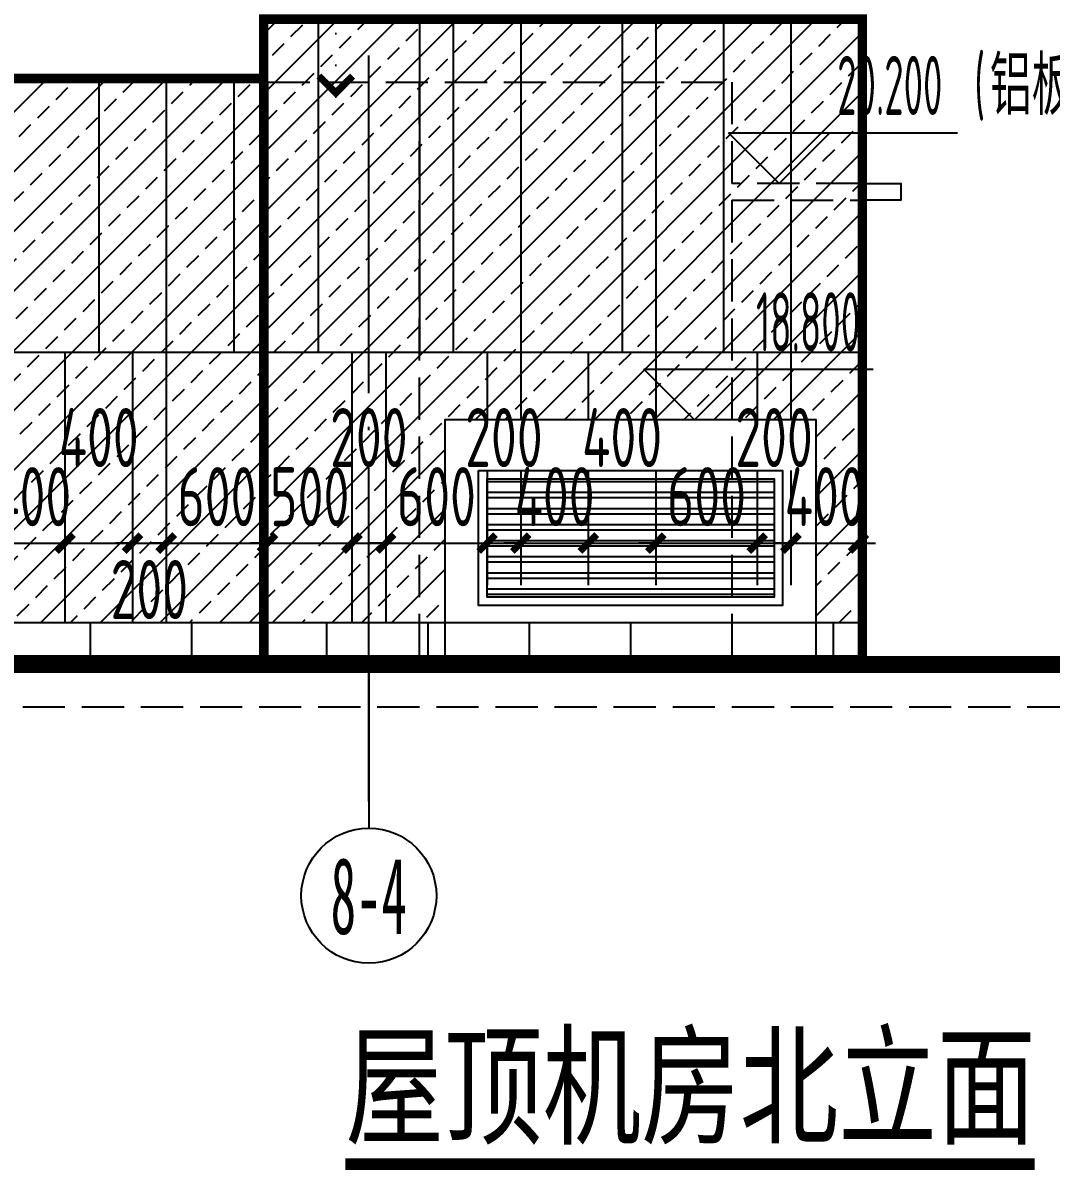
# Model space of a CAD drawing. Extents: x -863035 to 270371, y -8918 to 240488.
# Drawn here: x -247426 to -241337, y 37924 to 44718 of the extents above; entities that cross this region are included whole.
import ezdxf
from ezdxf.enums import TextEntityAlignment as Align

# ---------------------------------------------------------------- set-up
doc = ezdxf.new("R2010")
doc.units = 0
doc.header["$LTSCALE"] = 1000
doc.header["$MEASUREMENT"] = 0
for name, pattern in [('109-34 轴网$0$L1$0$$AUDIT_BAD_LTYPE1', [0]), ('DASH', [0.35, 0.25, -0.1]), ('DOT2', [0.125, 0, -0.125]), ('DOTE', [2.42, 2, -0.2, 0.02, -0.2])]:
    doc.linetypes.add(name, pattern=pattern)
for name, color, linetype in [('01-标注_尺寸', 124, 'Continuous'), ('01-标注_标高', 200, 'Continuous'), ('01-标注_符号', 200, 'Continuous'), ('01-标注_轴线坐标', 132, 'Continuous'), ('02-TEXT_标注', 130, 'Continuous'), ('02-TEXT_轴号', 7, 'Continuous'), ('05-填充_156', 156, 'Continuous'), ('A-C_窗', 140, 'Continuous'), ('A_AXIS-轴线', 36, 'Continuous'), ('AXIS_TEXT', 7, 'Continuous'), ('DIM_SYMB', 3, 'Continuous'), ('E-墙面分格', 146, 'Continuous'), ('E-立面轮廓', 241, 'Continuous')]:
    doc.layers.add(name, color=color, linetype=linetype)
doc.styles.add('_TCH_AXIS', font='STXIHEI.TTF')
doc.styles.add('_TCH_DIM', font='ROS1', dxfattribs={"width": 0.75, "bigfont": 'JD'})
doc.styles.add('_TCH_DIM_T3', font='ROS1', dxfattribs={"width": 0.75, "bigfont": 'JD'})
doc.styles.add('COMPLEX', font='COMPLEX')
doc.styles.add('logo-3', font='', dxfattribs={"width": 0.8})
doc.styles.get("Standard").update_dxf_attribs({"font": 'STXIHEI.TTF', "width": 0.75})
doc.styles.get('logo-3').set_extended_font_data('SimSun')
doc.dimstyles.new('_TCH_ARCH&&100', dxfattribs={"dimtxt": 350, "dimasz": 100, "dimexe": 250, "dimexo": 300, "dimgap": 100, "dimtad": 1, "dimdec": 0, "dimzin": 0, "dimdsep": 46, "dimtxsty": '_TCH_DIM_T3', "dimblk": 'ARCHTICK', "dimcen": 0.09, "dimclrt": 7, "dimazin": 2, "dimtfac": 1, "dimtdec": 0, "dimtix": 1, "dimtmove": 2, "dimatfit": 3, "dimfxl": 0, "dimtolj": 1, "dimtzin": 0, "dimarcsym": 0})
doc.dimstyles.new('副本 ISO-1', dxfattribs={"dimtxt": 2.5, "dimasz": 1.5, "dimexe": 1.25, "dimexo": 0.625, "dimtad": 1, "dimdec": 0, "dimtxsty": 'logo-3', "dimblk": 'ARCHTICK', "dimcen": 2.5, "dimdle": 1, "dimadec": 0, "dimazin": 0, "dimtfac": 1, "dimtdec": 0, "dimtix": 1, "dimtmove": 0, "dimatfit": 3, "dimldrblk": 'AR', "dimfxl": 0, "dimarcsym": 0})

# ---------------------------------------------------------------- blocks, each defined once
blk = doc.blocks.new('_ArchTick')
at = {"color": 0, "linetype": 'ByBlock', "const_width": 0.4}
blk.add_lwpolyline([(-0.5, -0.5), (0.5, 0.5)], dxfattribs=at)
blk = doc.blocks.new('*X7')
at = {"color": 0}
for p, q in [((-1012.3116, 1692.7221), (-1012.3116, 1692.7226)), ((-1012.3115, 1692.7227), (-1012.2838, 1692.7227)), ((-1012.3111, 1692.7217), (-1012.2828, 1692.7217)), ((-1012.3106, 1692.7211), (-1012.3106, 1692.7236)), ((-1012.3105, 1692.7237), (-1012.2848, 1692.7237)), ((-1012.3101, 1692.7207), (-1012.2818, 1692.7207)), ((-1012.3096, 1692.7201), (-1012.3096, 1692.7246)), ((-1012.3095, 1692.7247), (-1012.2858, 1692.7247)), ((-1012.3091, 1692.7197), (-1012.2808, 1692.7197)), ((-1012.3086, 1692.7191), (-1012.3086, 1692.7256)), ((-1012.3085, 1692.7257), (-1012.2868, 1692.7257)), ((-1012.3081, 1692.7187), (-1012.2798, 1692.7187)), ((-1012.3076, 1692.7181), (-1012.3076, 1692.7266)), ((-1012.3075, 1692.7267), (-1012.2878, 1692.7267)), ((-1012.3071, 1692.7177), (-1012.2788, 1692.7177)), ((-1012.3066, 1692.7171), (-1012.3066, 1692.7276)), ((-1012.3065, 1692.7277), (-1012.2888, 1692.7277)), ((-1012.3061, 1692.7167), (-1012.2778, 1692.7167)), ((-1012.3056, 1692.7161), (-1012.3056, 1692.7286)), ((-1012.3055, 1692.7287), (-1012.2898, 1692.7287)), ((-1012.3051, 1692.7157), (-1012.2768, 1692.7157)), ((-1012.3046, 1692.7151), (-1012.3046, 1692.7296)), ((-1012.3045, 1692.7297), (-1012.2908, 1692.7297)), ((-1012.3041, 1692.7147), (-1012.2758, 1692.7147)), ((-1012.3036, 1692.7141), (-1012.3036, 1692.7306)), ((-1012.3035, 1692.7307), (-1012.2918, 1692.7307)), ((-1012.3031, 1692.7137), (-1012.2748, 1692.7137)), ((-1012.3026, 1692.7131), (-1012.3026, 1692.7316)), ((-1012.3025, 1692.7317), (-1012.2928, 1692.7317)), ((-1012.3021, 1692.7127), (-1012.2738, 1692.7127)), ((-1012.3016, 1692.7121), (-1012.3016, 1692.7326)), ((-1012.3015, 1692.7327), (-1012.2938, 1692.7327)), ((-1012.3011, 1692.7117), (-1012.2728, 1692.7117)), ((-1012.3006, 1692.7111), (-1012.3006, 1692.7336)), ((-1012.3005, 1692.7337), (-1012.2948, 1692.7337)), ((-1012.3001, 1692.7107), (-1012.2718, 1692.7107)), ((-1012.2996, 1692.7101), (-1012.2996, 1692.7346)), ((-1012.2995, 1692.7347), (-1012.2958, 1692.7347)), ((-1012.2991, 1692.7097), (-1012.2708, 1692.7097)), ((-1012.2986, 1692.7091), (-1012.2986, 1692.7356)), ((-1012.2985, 1692.7357), (-1012.2968, 1692.7357)), ((-1012.2981, 1692.7087), (-1012.2698, 1692.7087)), ((-1012.2976, 1692.7081), (-1012.2976, 1692.7364)), ((-1012.2971, 1692.7077), (-1012.2688, 1692.7077)), ((-1012.2966, 1692.7071), (-1012.2966, 1692.7354)), ((-1012.2961, 1692.7067), (-1012.2678, 1692.7067)), ((-1012.2956, 1692.7061), (-1012.2956, 1692.7344)), ((-1012.2951, 1692.7057), (-1012.2668, 1692.7057)), ((-1012.2946, 1692.7051), (-1012.2946, 1692.7334)), ((-1012.2941, 1692.7047), (-1012.2658, 1692.7047)), ((-1012.2936, 1692.7041), (-1012.2936, 1692.7324)), ((-1012.2931, 1692.7037), (-1012.2648, 1692.7037)), ((-1012.2926, 1692.7031), (-1012.2926, 1692.7314)), ((-1012.2921, 1692.7027), (-1012.2638, 1692.7027)), ((-1012.2916, 1692.7021), (-1012.2916, 1692.7304)), ((-1012.2911, 1692.7017), (-1012.2628, 1692.7017)), ((-1012.2906, 1692.7011), (-1012.2906, 1692.7294)), ((-1012.2901, 1692.7007), (-1012.2618, 1692.7007)), ((-1012.2896, 1692.7001), (-1012.2896, 1692.7284)), ((-1012.2891, 1692.6997), (-1012.2608, 1692.6997)), ((-1012.2886, 1692.6991), (-1012.2886, 1692.7274)), ((-1012.2881, 1692.6987), (-1012.2598, 1692.6987)), ((-1012.2876, 1692.6981), (-1012.2876, 1692.7264)), ((-1012.2871, 1692.6977), (-1012.2588, 1692.6977)), ((-1012.2866, 1692.6971), (-1012.2866, 1692.7254)), ((-1012.2861, 1692.6967), (-1012.2578, 1692.6967)), ((-1012.2856, 1692.6961), (-1012.2856, 1692.7244)), ((-1012.2851, 1692.6957), (-1012.2568, 1692.6957)), ((-1012.2846, 1692.6951), (-1012.2846, 1692.7234)), ((-1012.2836, 1692.6941), (-1012.2836, 1692.7224)), ((-1012.2826, 1692.6931), (-1012.2826, 1692.7214)), ((-1012.2816, 1692.6921), (-1012.2816, 1692.7204)), ((-1012.2806, 1692.6911), (-1012.2806, 1692.7194)), ((-1012.2796, 1692.6901), (-1012.2796, 1692.7184)), ((-1012.2786, 1692.6891), (-1012.2786, 1692.7174)), ((-1012.2776, 1692.6881), (-1012.2776, 1692.7164)), ((-1012.2766, 1692.6871), (-1012.2766, 1692.7154)), ((-1012.2756, 1692.6861), (-1012.2756, 1692.7144)), ((-1012.2746, 1692.6851), (-1012.2746, 1692.7134)), ((-1012.2736, 1692.6841), (-1012.2736, 1692.7124)), ((-1012.2726, 1692.6831), (-1012.2726, 1692.7114)), ((-1012.2716, 1692.6821), (-1012.2716, 1692.7104)), ((-1012.2706, 1692.6811), (-1012.2706, 1692.7094)), ((-1012.2696, 1692.6801), (-1012.2696, 1692.7084)), ((-1012.2686, 1692.6791), (-1012.2686, 1692.7074)), ((-1012.2676, 1692.6781), (-1012.2676, 1692.7064)), ((-1012.2666, 1692.6771), (-1012.2666, 1692.7054)), ((-1012.2656, 1692.6761), (-1012.2656, 1692.7044)), ((-1012.2646, 1692.6751), (-1012.2646, 1692.7034)), ((-1012.2636, 1692.6741), (-1012.2636, 1692.7024)), ((-1012.2626, 1692.6731), (-1012.2626, 1692.7014)), ((-1012.2616, 1692.6721), (-1012.2616, 1692.7004)), ((-1012.2606, 1692.6711), (-1012.2606, 1692.6994)), ((-1012.2596, 1692.6701), (-1012.2596, 1692.6984)), ((-1012.2586, 1692.6424), (-1012.2586, 1692.6974)), ((-1012.2576, 1692.6434), (-1012.2576, 1692.6964)), ((-1012.2841, 1692.6947), (-1012.2558, 1692.6947)), ((-1012.2831, 1692.6937), (-1012.2548, 1692.6937)), ((-1012.2821, 1692.6927), (-1012.2538, 1692.6927)), ((-1012.2811, 1692.6917), (-1012.2528, 1692.6917)), ((-1012.2801, 1692.6907), (-1012.2518, 1692.6907)), ((-1012.2791, 1692.6897), (-1012.2508, 1692.6897)), ((-1012.2781, 1692.6887), (-1012.2498, 1692.6887)), ((-1012.2771, 1692.6877), (-1012.2488, 1692.6877)), ((-1012.2761, 1692.6867), (-1012.2478, 1692.6867)), ((-1012.2756, 1692.6537), (-1012.2473, 1692.6537)), ((-1012.2756, 1692.6254), (-1012.2756, 1692.6537)), ((-1012.2751, 1692.6857), (-1012.2468, 1692.6857)), ((-1012.2746, 1692.6547), (-1012.2463, 1692.6547)), ((-1012.2746, 1692.6264), (-1012.2746, 1692.6547)), ((-1012.2741, 1692.6847), (-1012.2458, 1692.6847)), ((-1012.2736, 1692.6557), (-1012.2453, 1692.6557)), ((-1012.2736, 1692.6274), (-1012.2736, 1692.6557)), ((-1012.2731, 1692.6837), (-1012.2448, 1692.6837)), ((-1012.2726, 1692.6567), (-1012.2443, 1692.6567)), ((-1012.2726, 1692.6284), (-1012.2726, 1692.6567)), ((-1012.2721, 1692.6827), (-1012.2438, 1692.6827)), ((-1012.2716, 1692.6577), (-1012.2433, 1692.6577)), ((-1012.2716, 1692.6294), (-1012.2716, 1692.6577)), ((-1012.2711, 1692.6817), (-1012.2428, 1692.6817)), ((-1012.2706, 1692.6587), (-1012.2423, 1692.6587)), ((-1012.2706, 1692.6304), (-1012.2706, 1692.6587)), ((-1012.2701, 1692.6807), (-1012.2418, 1692.6807)), ((-1012.2696, 1692.6597), (-1012.2413, 1692.6597)), ((-1012.2696, 1692.6314), (-1012.2696, 1692.6597)), ((-1012.2691, 1692.6797), (-1012.2408, 1692.6797)), ((-1012.2686, 1692.6607), (-1012.2403, 1692.6607)), ((-1012.2686, 1692.6324), (-1012.2686, 1692.6607)), ((-1012.2681, 1692.6787), (-1012.2398, 1692.6787)), ((-1012.2676, 1692.6617), (-1012.2393, 1692.6617)), ((-1012.2676, 1692.6334), (-1012.2676, 1692.6617)), ((-1012.2671, 1692.6777), (-1012.2388, 1692.6777)), ((-1012.2666, 1692.6627), (-1012.2383, 1692.6627)), ((-1012.2666, 1692.6344), (-1012.2666, 1692.6627)), ((-1012.2661, 1692.6767), (-1012.2378, 1692.6767)), ((-1012.2656, 1692.6637), (-1012.2373, 1692.6637)), ((-1012.2656, 1692.6354), (-1012.2656, 1692.6637)), ((-1012.2651, 1692.6757), (-1012.2368, 1692.6757)), ((-1012.2646, 1692.6647), (-1012.2363, 1692.6647)), ((-1012.2646, 1692.6364), (-1012.2646, 1692.6647)), ((-1012.2641, 1692.6747), (-1012.2358, 1692.6747)), ((-1012.2636, 1692.6657), (-1012.2353, 1692.6657)), ((-1012.2636, 1692.6374), (-1012.2636, 1692.6657)), ((-1012.2631, 1692.6737), (-1012.2348, 1692.6737)), ((-1012.2626, 1692.6667), (-1012.2343, 1692.6667)), ((-1012.2626, 1692.6384), (-1012.2626, 1692.6667)), ((-1012.2621, 1692.6727), (-1012.2338, 1692.6727)), ((-1012.2616, 1692.6677), (-1012.2333, 1692.6677)), ((-1012.2616, 1692.6394), (-1012.2616, 1692.6677)), ((-1012.2611, 1692.6717), (-1012.2328, 1692.6717)), ((-1012.2606, 1692.6687), (-1012.2323, 1692.6687)), ((-1012.2606, 1692.6404), (-1012.2606, 1692.6687)), ((-1012.2601, 1692.6707), (-1012.2318, 1692.6707)), ((-1012.2596, 1692.6697), (-1012.2313, 1692.6697)), ((-1012.2596, 1692.6414), (-1012.2596, 1692.6697)), ((-1012.2566, 1692.6444), (-1012.2566, 1692.6954)), ((-1012.2556, 1692.6454), (-1012.2556, 1692.6944)), ((-1012.2546, 1692.6464), (-1012.2546, 1692.6934)), ((-1012.2536, 1692.6474), (-1012.2536, 1692.6924)), ((-1012.2526, 1692.6484), (-1012.2526, 1692.6914)), ((-1012.2516, 1692.6494), (-1012.2516, 1692.6904)), ((-1012.2506, 1692.6504), (-1012.2506, 1692.6894)), ((-1012.2496, 1692.6514), (-1012.2496, 1692.6884)), ((-1012.2486, 1692.6524), (-1012.2486, 1692.6874)), ((-1012.2476, 1692.6534), (-1012.2476, 1692.6864)), ((-1012.2466, 1692.6544), (-1012.2466, 1692.6854)), ((-1012.2456, 1692.6554), (-1012.2456, 1692.6844)), ((-1012.2446, 1692.6564), (-1012.2446, 1692.6834)), ((-1012.2436, 1692.6574), (-1012.2436, 1692.6824)), ((-1012.2426, 1692.6584), (-1012.2426, 1692.6814)), ((-1012.2416, 1692.6594), (-1012.2416, 1692.6804)), ((-1012.2406, 1692.6604), (-1012.2406, 1692.6794)), ((-1012.2396, 1692.6614), (-1012.2396, 1692.6784)), ((-1012.2386, 1692.6624), (-1012.2386, 1692.6774)), ((-1012.2376, 1692.6634), (-1012.2376, 1692.6764)), ((-1012.2366, 1692.6644), (-1012.2366, 1692.6754)), ((-1012.2356, 1692.6654), (-1012.2356, 1692.6744)), ((-1012.2346, 1692.6664), (-1012.2346, 1692.6734)), ((-1012.2336, 1692.6674), (-1012.2336, 1692.6724)), ((-1012.2326, 1692.6684), (-1012.2326, 1692.6714)), ((-1012.2316, 1692.6694), (-1012.2316, 1692.6704)), ((-1012.3116, 1692.6177), (-1012.2833, 1692.6177)), ((-1012.3116, 1692.6172), (-1012.3116, 1692.6177)), ((-1012.3111, 1692.6167), (-1012.2843, 1692.6167)), ((-1012.3106, 1692.6187), (-1012.2823, 1692.6187)), ((-1012.3106, 1692.6162), (-1012.3106, 1692.6187)), ((-1012.3101, 1692.6157), (-1012.2853, 1692.6157)), ((-1012.3096, 1692.6197), (-1012.2813, 1692.6197)), ((-1012.3096, 1692.6152), (-1012.3096, 1692.6197)), ((-1012.3091, 1692.6147), (-1012.2863, 1692.6147)), ((-1012.3086, 1692.6207), (-1012.2803, 1692.6207)), ((-1012.3086, 1692.6142), (-1012.3086, 1692.6207)), ((-1012.3081, 1692.6137), (-1012.2873, 1692.6137)), ((-1012.3076, 1692.6217), (-1012.2793, 1692.6217)), ((-1012.3076, 1692.6132), (-1012.3076, 1692.6217)), ((-1012.3071, 1692.6127), (-1012.2883, 1692.6127)), ((-1012.3066, 1692.6227), (-1012.2783, 1692.6227)), ((-1012.3066, 1692.6122), (-1012.3066, 1692.6227)), ((-1012.3061, 1692.6117), (-1012.2893, 1692.6117)), ((-1012.3056, 1692.6237), (-1012.2773, 1692.6237)), ((-1012.3056, 1692.6112), (-1012.3056, 1692.6237)), ((-1012.3046, 1692.6247), (-1012.2763, 1692.6247)), ((-1012.3046, 1692.6102), (-1012.3046, 1692.6247)), ((-1012.3036, 1692.6257), (-1012.2753, 1692.6257)), ((-1012.3036, 1692.6092), (-1012.3036, 1692.6257)), ((-1012.3026, 1692.6267), (-1012.2743, 1692.6267)), ((-1012.3026, 1692.6082), (-1012.3026, 1692.6267)), ((-1012.3016, 1692.6277), (-1012.2733, 1692.6277)), ((-1012.3016, 1692.6072), (-1012.3016, 1692.6277)), ((-1012.3006, 1692.6287), (-1012.2723, 1692.6287)), ((-1012.3006, 1692.6062), (-1012.3006, 1692.6287)), ((-1012.2996, 1692.6297), (-1012.2713, 1692.6297)), ((-1012.2996, 1692.6052), (-1012.2996, 1692.6297)), ((-1012.2986, 1692.6307), (-1012.2703, 1692.6307)), ((-1012.2986, 1692.6042), (-1012.2986, 1692.6307)), ((-1012.2976, 1692.6317), (-1012.2693, 1692.6317)), ((-1012.2976, 1692.6034), (-1012.2976, 1692.6317)), ((-1012.2966, 1692.6327), (-1012.2683, 1692.6327)), ((-1012.2966, 1692.6044), (-1012.2966, 1692.6327)), ((-1012.2956, 1692.6337), (-1012.2673, 1692.6337)), ((-1012.2956, 1692.6054), (-1012.2956, 1692.6337)), ((-1012.2946, 1692.6347), (-1012.2663, 1692.6347)), ((-1012.2946, 1692.6064), (-1012.2946, 1692.6347)), ((-1012.2936, 1692.6357), (-1012.2653, 1692.6357)), ((-1012.2936, 1692.6074), (-1012.2936, 1692.6357)), ((-1012.2926, 1692.6367), (-1012.2643, 1692.6367)), ((-1012.2926, 1692.6084), (-1012.2926, 1692.6367)), ((-1012.2916, 1692.6377), (-1012.2633, 1692.6377)), ((-1012.2916, 1692.6094), (-1012.2916, 1692.6377)), ((-1012.2906, 1692.6387), (-1012.2623, 1692.6387)), ((-1012.2906, 1692.6104), (-1012.2906, 1692.6387)), ((-1012.2896, 1692.6397), (-1012.2613, 1692.6397)), ((-1012.2896, 1692.6114), (-1012.2896, 1692.6397)), ((-1012.2886, 1692.6407), (-1012.2603, 1692.6407)), ((-1012.2886, 1692.6124), (-1012.2886, 1692.6407)), ((-1012.2876, 1692.6417), (-1012.2593, 1692.6417)), ((-1012.2876, 1692.6134), (-1012.2876, 1692.6417)), ((-1012.2866, 1692.6427), (-1012.2583, 1692.6427)), ((-1012.2866, 1692.6144), (-1012.2866, 1692.6427)), ((-1012.2856, 1692.6437), (-1012.2573, 1692.6437)), ((-1012.2856, 1692.6154), (-1012.2856, 1692.6437)), ((-1012.2846, 1692.6447), (-1012.2563, 1692.6447)), ((-1012.2846, 1692.6164), (-1012.2846, 1692.6447)), ((-1012.2836, 1692.6457), (-1012.2553, 1692.6457)), ((-1012.2836, 1692.6174), (-1012.2836, 1692.6457)), ((-1012.2826, 1692.6467), (-1012.2543, 1692.6467)), ((-1012.2826, 1692.6184), (-1012.2826, 1692.6467)), ((-1012.2816, 1692.6477), (-1012.2533, 1692.6477)), ((-1012.2816, 1692.6194), (-1012.2816, 1692.6477)), ((-1012.2806, 1692.6487), (-1012.2523, 1692.6487)), ((-1012.2806, 1692.6204), (-1012.2806, 1692.6487)), ((-1012.2796, 1692.6497), (-1012.2513, 1692.6497)), ((-1012.2796, 1692.6214), (-1012.2796, 1692.6497)), ((-1012.2786, 1692.6507), (-1012.2503, 1692.6507)), ((-1012.2786, 1692.6224), (-1012.2786, 1692.6507)), ((-1012.2776, 1692.6517), (-1012.2493, 1692.6517)), ((-1012.2776, 1692.6234), (-1012.2776, 1692.6517)), ((-1012.2766, 1692.6527), (-1012.2483, 1692.6527)), ((-1012.2766, 1692.6244), (-1012.2766, 1692.6527)), ((-1012.3051, 1692.6107), (-1012.2903, 1692.6107)), ((-1012.3041, 1692.6097), (-1012.2913, 1692.6097)), ((-1012.3031, 1692.6087), (-1012.2923, 1692.6087)), ((-1012.3021, 1692.6077), (-1012.2933, 1692.6077)), ((-1012.3011, 1692.6067), (-1012.2943, 1692.6067)), ((-1012.3001, 1692.6057), (-1012.2953, 1692.6057)), ((-1012.2991, 1692.6047), (-1012.2963, 1692.6047)), ((-1012.2981, 1692.6037), (-1012.2973, 1692.6037))]:
    blk.add_line(p, q, dxfattribs=at)
blk = doc.blocks.new('A-ARROW')
blk.add_lwpolyline([(0.0808, 0.0525), (0.0666, 0.0666), (0, 0), (0.0666, -0.0666), (0.0808, -0.0525), (0.0283, 0)], close=True)
at = {"rotation": 180}
blk.add_blockref('*X7', (-1012.2311, 1692.6699), dxfattribs=at)
blk = doc.blocks.new('AR')
at = {"xscale": -21.59999999986031, "yscale": 21.59999999999127, "zscale": 21.6, "rotation": 359.9999997162888}
blk.add_blockref('A-ARROW', (0.002, -0.002), dxfattribs=at)
blk = doc.blocks.new('_AXISO')
blk.add_circle((0, 0), 0.5)
at = {"layer": 'AXIS_TEXT', "style": 'COMPLEX', "width": 1.041667}
blk.add_attdef('A', text='', height=0.56, dxfattribs=at).set_placement((-0.25, -0.28), (0.25, -0.28), align=Align.FIT)
blk = doc.blocks.new('*D868')
at = {"layer": '01-标注_尺寸', "color": 0, "lineweight": -2, "transparency": 16777216}
for p, q in [((-247577.4, 42068.3), (-247577.4, 41387.6)), ((-247177.4, 42068.3), (-247177.4, 41387.6)), ((-247577.4, 41637.6), (-247677.4, 41637.6)), ((-247577.4, 41637.6), (-247177.4, 41637.6)), ((-247177.4, 41637.6), (-247077.4, 41637.6))]:
    blk.add_line(p, q, dxfattribs=at)
at = {"layer": 'Defpoints', "color": 0, "transparency": 16777216}
for p in [(-247577.4, 42368.3), (-247177.4, 42368.3), (-247177.4, 41637.6)]:
    blk.add_point(p, dxfattribs=at)
at = {"layer": '01-标注_尺寸', "color": 0, "lineweight": -2, "transparency": 16777216, "xscale": 100, "yscale": 100, "zscale": 100}
blk.add_blockref('_ArchTick', (-247577.4, 41637.6), dxfattribs=at)
at = {"layer": '01-标注_尺寸', "color": 0, "lineweight": -2, "transparency": 16777216, "xscale": 100, "yscale": 100, "zscale": 100, "rotation": 180}
blk.add_blockref('_ArchTick', (-247177.4, 41637.6), dxfattribs=at)
at = {"layer": '01-标注_尺寸', "color": 7, "transparency": 16777216, "insert": (-247377.4, 41912.6), "char_height": 350, "attachment_point": 5, "style": '_TCH_DIM_T3'}
blk.add_mtext('\\A1;400', dxfattribs=at)
blk = doc.blocks.new('*D869')
at = {"layer": '01-标注_尺寸', "color": 0, "lineweight": -2, "transparency": 16777216}
for p, q in [((-247177.4, 42068.3), (-247177.4, 41387.6)), ((-246777.4, 42068.3), (-246777.4, 41387.6)), ((-247177.4, 41637.6), (-246777.4, 41637.6))]:
    blk.add_line(p, q, dxfattribs=at)
at = {"layer": 'Defpoints', "color": 0, "transparency": 16777216}
for p in [(-247177.4, 42368.3), (-246777.4, 42368.3), (-246777.4, 41637.6)]:
    blk.add_point(p, dxfattribs=at)
at = {"layer": '01-标注_尺寸', "color": 0, "lineweight": -2, "transparency": 16777216, "xscale": 100, "yscale": 100, "zscale": 100, "rotation": 180}
blk.add_blockref('_ArchTick', (-247177.4, 41637.6), dxfattribs=at)
at = {"layer": '01-标注_尺寸', "color": 0, "lineweight": -2, "transparency": 16777216, "xscale": 100, "yscale": 100, "zscale": 100}
blk.add_blockref('_ArchTick', (-246777.4, 41637.6), dxfattribs=at)
at = {"layer": '01-标注_尺寸', "color": 7, "transparency": 16777216, "insert": (-246977.4, 42262.6), "char_height": 350, "attachment_point": 5, "style": '_TCH_DIM_T3'}
blk.add_mtext('\\A1;400', dxfattribs=at)
blk = doc.blocks.new('*D870')
at = {"layer": '01-标注_尺寸', "color": 0, "lineweight": -2, "transparency": 16777216}
for p, q in [((-246777.4, 42068.3), (-246777.4, 41387.6)), ((-246577.4, 42068.3), (-246577.4, 41387.6)), ((-246777.4, 41637.6), (-246877.4, 41637.6)), ((-246777.4, 41637.6), (-246577.4, 41637.6)), ((-246577.4, 41637.6), (-246477.4, 41637.6))]:
    blk.add_line(p, q, dxfattribs=at)
at = {"layer": 'Defpoints', "color": 0, "transparency": 16777216}
for p in [(-246777.4, 42368.3), (-246577.4, 42368.3), (-246577.4, 41637.6)]:
    blk.add_point(p, dxfattribs=at)
at = {"layer": '01-标注_尺寸', "color": 0, "lineweight": -2, "transparency": 16777216, "xscale": 100, "yscale": 100, "zscale": 100}
blk.add_blockref('_ArchTick', (-246777.4, 41637.6), dxfattribs=at)
at = {"layer": '01-标注_尺寸', "color": 0, "lineweight": -2, "transparency": 16777216, "xscale": 100, "yscale": 100, "zscale": 100, "rotation": 180}
blk.add_blockref('_ArchTick', (-246577.4, 41637.6), dxfattribs=at)
at = {"layer": '01-标注_尺寸', "color": 7, "transparency": 16777216, "insert": (-246677.4, 41362.6), "char_height": 350, "attachment_point": 5, "style": '_TCH_DIM_T3'}
blk.add_mtext('\\A1;200', dxfattribs=at)
blk = doc.blocks.new('*D871')
at = {"layer": '01-标注_尺寸', "color": 0, "lineweight": -2, "transparency": 16777216}
for p, q in [((-246577.4, 42068.3), (-246577.4, 41387.6)), ((-245977.4, 42068.3), (-245977.4, 41387.6)), ((-246577.4, 41637.6), (-246677.4, 41637.6)), ((-246577.4, 41637.6), (-245977.4, 41637.6)), ((-245977.4, 41637.6), (-245877.4, 41637.6))]:
    blk.add_line(p, q, dxfattribs=at)
at = {"layer": 'Defpoints', "color": 0, "transparency": 16777216}
for p in [(-246577.4, 42368.3), (-245977.4, 42368.3), (-245977.4, 41637.6)]:
    blk.add_point(p, dxfattribs=at)
at = {"layer": '01-标注_尺寸', "color": 0, "lineweight": -2, "transparency": 16777216, "xscale": 100, "yscale": 100, "zscale": 100}
blk.add_blockref('_ArchTick', (-246577.4, 41637.6), dxfattribs=at)
at = {"layer": '01-标注_尺寸', "color": 0, "lineweight": -2, "transparency": 16777216, "xscale": 100, "yscale": 100, "zscale": 100, "rotation": 180}
blk.add_blockref('_ArchTick', (-245977.4, 41637.6), dxfattribs=at)
at = {"layer": '01-标注_尺寸', "color": 7, "transparency": 16777216, "insert": (-246277.4, 41912.6), "char_height": 350, "attachment_point": 5, "style": '_TCH_DIM_T3'}
blk.add_mtext('\\A1;600', dxfattribs=at)
blk = doc.blocks.new('*D872')
at = {"layer": '01-标注_尺寸', "color": 0, "lineweight": -2, "transparency": 16777216}
for p, q in [((-245977.4, 42068.3), (-245977.4, 41387.6)), ((-245477.4, 42068.3), (-245477.4, 41387.6)), ((-245977.4, 41637.6), (-246077.4, 41637.6)), ((-245977.4, 41637.6), (-245477.4, 41637.6)), ((-245477.4, 41637.6), (-245377.4, 41637.6))]:
    blk.add_line(p, q, dxfattribs=at)
at = {"layer": 'Defpoints', "color": 0, "transparency": 16777216}
for p in [(-245977.4, 42368.3), (-245477.4, 42368.3), (-245477.4, 41637.6)]:
    blk.add_point(p, dxfattribs=at)
at = {"layer": '01-标注_尺寸', "color": 0, "lineweight": -2, "transparency": 16777216, "xscale": 100, "yscale": 100, "zscale": 100}
blk.add_blockref('_ArchTick', (-245977.4, 41637.6), dxfattribs=at)
at = {"layer": '01-标注_尺寸', "color": 0, "lineweight": -2, "transparency": 16777216, "xscale": 100, "yscale": 100, "zscale": 100, "rotation": 180}
blk.add_blockref('_ArchTick', (-245477.4, 41637.6), dxfattribs=at)
at = {"layer": '01-标注_尺寸', "color": 7, "transparency": 16777216, "insert": (-245727.4, 41912.6), "char_height": 350, "attachment_point": 5, "style": '_TCH_DIM_T3'}
blk.add_mtext('\\A1;500', dxfattribs=at)
blk = doc.blocks.new('*D873')
at = {"layer": '01-标注_尺寸', "color": 0, "lineweight": -2, "transparency": 16777216}
for p, q in [((-245477.4, 42068.3), (-245477.4, 41387.6)), ((-245277.4, 42068.3), (-245277.4, 41387.6)), ((-245477.4, 41637.6), (-245277.4, 41637.6))]:
    blk.add_line(p, q, dxfattribs=at)
at = {"layer": 'Defpoints', "color": 0, "transparency": 16777216}
for p in [(-245477.4, 42368.3), (-245277.4, 42368.3), (-245277.4, 41637.6)]:
    blk.add_point(p, dxfattribs=at)
at = {"layer": '01-标注_尺寸', "color": 0, "lineweight": -2, "transparency": 16777216, "xscale": 100, "yscale": 100, "zscale": 100, "rotation": 180}
blk.add_blockref('_ArchTick', (-245477.4, 41637.6), dxfattribs=at)
at = {"layer": '01-标注_尺寸', "color": 0, "lineweight": -2, "transparency": 16777216, "xscale": 100, "yscale": 100, "zscale": 100}
blk.add_blockref('_ArchTick', (-245277.4, 41637.6), dxfattribs=at)
at = {"layer": '01-标注_尺寸', "color": 7, "transparency": 16777216, "insert": (-245377.4, 42262.6), "char_height": 350, "attachment_point": 5, "style": '_TCH_DIM_T3'}
blk.add_mtext('\\A1;200', dxfattribs=at)
blk = doc.blocks.new('*D874')
at = {"layer": '01-标注_尺寸', "color": 0, "lineweight": -2, "transparency": 16777216}
for p, q in [((-245277.4, 42068.3), (-245277.4, 41387.6)), ((-244677.4, 42068.3), (-244677.4, 41387.6)), ((-245277.4, 41637.6), (-245377.4, 41637.6)), ((-245277.4, 41637.6), (-244677.4, 41637.6)), ((-244677.4, 41637.6), (-244577.4, 41637.6))]:
    blk.add_line(p, q, dxfattribs=at)
at = {"layer": 'Defpoints', "color": 0, "transparency": 16777216}
for p in [(-245277.4, 42368.3), (-244677.4, 42368.3), (-244677.4, 41637.6)]:
    blk.add_point(p, dxfattribs=at)
at = {"layer": '01-标注_尺寸', "color": 0, "lineweight": -2, "transparency": 16777216, "xscale": 100, "yscale": 100, "zscale": 100}
blk.add_blockref('_ArchTick', (-245277.4, 41637.6), dxfattribs=at)
at = {"layer": '01-标注_尺寸', "color": 0, "lineweight": -2, "transparency": 16777216, "xscale": 100, "yscale": 100, "zscale": 100, "rotation": 180}
blk.add_blockref('_ArchTick', (-244677.4, 41637.6), dxfattribs=at)
at = {"layer": '01-标注_尺寸', "color": 7, "transparency": 16777216, "insert": (-244977.4, 41912.6), "char_height": 350, "attachment_point": 5, "style": '_TCH_DIM_T3'}
blk.add_mtext('\\A1;600', dxfattribs=at)
blk = doc.blocks.new('*D875')
at = {"layer": '01-标注_尺寸', "color": 0, "lineweight": -2, "transparency": 16777216}
for p, q in [((-244677.4, 42068.3), (-244677.4, 41387.6)), ((-244477.4, 42068.3), (-244477.4, 41387.6)), ((-244677.4, 41637.6), (-244477.4, 41637.6))]:
    blk.add_line(p, q, dxfattribs=at)
at = {"layer": 'Defpoints', "color": 0, "transparency": 16777216}
for p in [(-244677.4, 42368.3), (-244477.4, 42368.3), (-244477.4, 41637.6)]:
    blk.add_point(p, dxfattribs=at)
at = {"layer": '01-标注_尺寸', "color": 0, "lineweight": -2, "transparency": 16777216, "xscale": 100, "yscale": 100, "zscale": 100, "rotation": 180}
blk.add_blockref('_ArchTick', (-244677.4, 41637.6), dxfattribs=at)
at = {"layer": '01-标注_尺寸', "color": 0, "lineweight": -2, "transparency": 16777216, "xscale": 100, "yscale": 100, "zscale": 100}
blk.add_blockref('_ArchTick', (-244477.4, 41637.6), dxfattribs=at)
at = {"layer": '01-标注_尺寸', "color": 7, "transparency": 16777216, "insert": (-244577.4, 42262.6), "char_height": 350, "attachment_point": 5, "style": '_TCH_DIM_T3'}
blk.add_mtext('\\A1;200', dxfattribs=at)
blk = doc.blocks.new('*D876')
at = {"layer": '01-标注_尺寸', "color": 0, "lineweight": -2, "transparency": 16777216}
for p, q in [((-244477.4, 42068.3), (-244477.4, 41387.6)), ((-244077.4, 42068.3), (-244077.4, 41387.6)), ((-244477.4, 41637.6), (-244577.4, 41637.6)), ((-244477.4, 41637.6), (-244077.4, 41637.6)), ((-244077.4, 41637.6), (-243977.4, 41637.6))]:
    blk.add_line(p, q, dxfattribs=at)
at = {"layer": 'Defpoints', "color": 0, "transparency": 16777216}
for p in [(-244477.4, 42368.3), (-244077.4, 42368.3), (-244077.4, 41637.6)]:
    blk.add_point(p, dxfattribs=at)
at = {"layer": '01-标注_尺寸', "color": 0, "lineweight": -2, "transparency": 16777216, "xscale": 100, "yscale": 100, "zscale": 100}
blk.add_blockref('_ArchTick', (-244477.4, 41637.6), dxfattribs=at)
at = {"layer": '01-标注_尺寸', "color": 0, "lineweight": -2, "transparency": 16777216, "xscale": 100, "yscale": 100, "zscale": 100, "rotation": 180}
blk.add_blockref('_ArchTick', (-244077.4, 41637.6), dxfattribs=at)
at = {"layer": '01-标注_尺寸', "color": 7, "transparency": 16777216, "insert": (-244277.4, 41912.6), "char_height": 350, "attachment_point": 5, "style": '_TCH_DIM_T3'}
blk.add_mtext('\\A1;400', dxfattribs=at)
blk = doc.blocks.new('*D877')
at = {"layer": '01-标注_尺寸', "color": 0, "lineweight": -2, "transparency": 16777216}
for p, q in [((-244077.4, 42068.3), (-244077.4, 41387.6)), ((-243677.4, 42068.3), (-243677.4, 41387.6)), ((-244077.4, 41637.6), (-243677.4, 41637.6))]:
    blk.add_line(p, q, dxfattribs=at)
at = {"layer": 'Defpoints', "color": 0, "transparency": 16777216}
for p in [(-244077.4, 42368.3), (-243677.4, 42368.3), (-243677.4, 41637.6)]:
    blk.add_point(p, dxfattribs=at)
at = {"layer": '01-标注_尺寸', "color": 0, "lineweight": -2, "transparency": 16777216, "xscale": 100, "yscale": 100, "zscale": 100, "rotation": 180}
blk.add_blockref('_ArchTick', (-244077.4, 41637.6), dxfattribs=at)
at = {"layer": '01-标注_尺寸', "color": 0, "lineweight": -2, "transparency": 16777216, "xscale": 100, "yscale": 100, "zscale": 100}
blk.add_blockref('_ArchTick', (-243677.4, 41637.6), dxfattribs=at)
at = {"layer": '01-标注_尺寸', "color": 7, "transparency": 16777216, "insert": (-243877.4, 42262.6), "char_height": 350, "attachment_point": 5, "style": '_TCH_DIM_T3'}
blk.add_mtext('\\A1;400', dxfattribs=at)
blk = doc.blocks.new('*D878')
at = {"layer": '01-标注_尺寸', "color": 0, "lineweight": -2, "transparency": 16777216}
for p, q in [((-243677.4, 42068.3), (-243677.4, 41387.6)), ((-243077.4, 42068.3), (-243077.4, 41387.6)), ((-243677.4, 41637.6), (-243777.4, 41637.6)), ((-243677.4, 41637.6), (-243077.4, 41637.6)), ((-243077.4, 41637.6), (-242977.4, 41637.6))]:
    blk.add_line(p, q, dxfattribs=at)
at = {"layer": 'Defpoints', "color": 0, "transparency": 16777216}
for p in [(-243677.4, 42368.3), (-243077.4, 42368.3), (-243077.4, 41637.6)]:
    blk.add_point(p, dxfattribs=at)
at = {"layer": '01-标注_尺寸', "color": 0, "lineweight": -2, "transparency": 16777216, "xscale": 100, "yscale": 100, "zscale": 100}
blk.add_blockref('_ArchTick', (-243677.4, 41637.6), dxfattribs=at)
at = {"layer": '01-标注_尺寸', "color": 0, "lineweight": -2, "transparency": 16777216, "xscale": 100, "yscale": 100, "zscale": 100, "rotation": 180}
blk.add_blockref('_ArchTick', (-243077.4, 41637.6), dxfattribs=at)
at = {"layer": '01-标注_尺寸', "color": 7, "transparency": 16777216, "insert": (-243377.4, 41912.6), "char_height": 350, "attachment_point": 5, "style": '_TCH_DIM_T3'}
blk.add_mtext('\\A1;600', dxfattribs=at)
blk = doc.blocks.new('*D879')
at = {"layer": '01-标注_尺寸', "color": 0, "lineweight": -2, "transparency": 16777216}
for p, q in [((-243077.4, 42068.3), (-243077.4, 41387.6)), ((-242877.4, 42068.3), (-242877.4, 41387.6)), ((-243077.4, 41637.6), (-242877.4, 41637.6))]:
    blk.add_line(p, q, dxfattribs=at)
at = {"layer": 'Defpoints', "color": 0, "transparency": 16777216}
for p in [(-243077.4, 42368.3), (-242877.4, 42368.3), (-242877.4, 41637.6)]:
    blk.add_point(p, dxfattribs=at)
at = {"layer": '01-标注_尺寸', "color": 0, "lineweight": -2, "transparency": 16777216, "xscale": 100, "yscale": 100, "zscale": 100, "rotation": 180}
blk.add_blockref('_ArchTick', (-243077.4, 41637.6), dxfattribs=at)
at = {"layer": '01-标注_尺寸', "color": 0, "lineweight": -2, "transparency": 16777216, "xscale": 100, "yscale": 100, "zscale": 100}
blk.add_blockref('_ArchTick', (-242877.4, 41637.6), dxfattribs=at)
at = {"layer": '01-标注_尺寸', "color": 7, "transparency": 16777216, "insert": (-242977.4, 42262.6), "char_height": 350, "attachment_point": 5, "style": '_TCH_DIM_T3'}
blk.add_mtext('\\A1;200', dxfattribs=at)
blk = doc.blocks.new('*D880')
at = {"layer": '01-标注_尺寸', "color": 0, "lineweight": -2, "transparency": 16777216}
for p, q in [((-242877.4, 42068.3), (-242877.4, 41387.6)), ((-242477.4, 42068.3), (-242477.4, 41387.6)), ((-242877.4, 41637.6), (-242977.4, 41637.6)), ((-242877.4, 41637.6), (-242477.4, 41637.6)), ((-242477.4, 41637.6), (-242377.4, 41637.6))]:
    blk.add_line(p, q, dxfattribs=at)
at = {"layer": 'Defpoints', "color": 0, "transparency": 16777216}
for p in [(-242877.4, 42368.3), (-242477.4, 42368.3), (-242477.4, 41637.6)]:
    blk.add_point(p, dxfattribs=at)
at = {"layer": '01-标注_尺寸', "color": 0, "lineweight": -2, "transparency": 16777216, "xscale": 100, "yscale": 100, "zscale": 100}
blk.add_blockref('_ArchTick', (-242877.4, 41637.6), dxfattribs=at)
at = {"layer": '01-标注_尺寸', "color": 0, "lineweight": -2, "transparency": 16777216, "xscale": 100, "yscale": 100, "zscale": 100, "rotation": 180}
blk.add_blockref('_ArchTick', (-242477.4, 41637.6), dxfattribs=at)
at = {"layer": '01-标注_尺寸', "color": 7, "transparency": 16777216, "insert": (-242677.4, 41912.6), "char_height": 350, "attachment_point": 5, "style": '_TCH_DIM_T3'}
blk.add_mtext('\\A1;400', dxfattribs=at)

msp = doc.modelspace()

# ---------------------------------------------------------------- hatches: boundary and pattern name
at = {"layer": '05-填充_156'}
h = msp.add_hatch(dxfattribs=at)
h.set_pattern_fill('天然石材', color=256, scale=50)
h.set_pattern_definition([(45, (-509493.13, 189867.05), (-176.77677, 176.77677), []), (45, (-509406.2, 189777.3), (-176.77677, 176.77677), [98.68425, -56.391])])
h.paths.add_polyline_path([(-245977.4, 44718.3), (-245977.4, 41168.3), (-245927.4, 41168.3), (-244927.7, 41168.3), (-244927.4, 42368.3), (-242727.7, 42368.3), (-242727.7, 41168.3), (-242477.4, 41168.3), (-242477.4, 44718.3)])
h = msp.add_hatch(dxfattribs=at)
h.set_pattern_fill('天然石材', color=256, scale=50)
h.set_pattern_definition([(45, (-267277.38, -254559.94), (-176.77677, 176.77677), []), (45, (-267190.44, -254649.7), (-176.77677, 176.77677), [98.68425, -56.391])])
h.paths.add_polyline_path([(-245977.4, 41168.3), (-245977.4, 44368.3), (-250977.4, 44368.3), (-250977.4, 41168.3)])
h.paths.add_polyline_path([(-248327.4, 42368.3), (-248327.4, 41568.3), (-250327.4, 41568.3), (-250327.4, 42368.3)], flags=16)
at = {"layer": 'A-C_窗'}
h = msp.add_hatch(dxfattribs=at)
h.set_pattern_fill('ANSI32', color=256, scale=20, angle=135)
h.set_pattern_definition([(180, (224634.28, -244986.3), (-7e-15, -95.25), []), (180, (224602.53, -244954.55), (-7e-15, -95.25), [])])
h.paths.add_polyline_path([(-244677.4, 42018.3), (-242977.4, 42018.3), (-242977.4, 41318.3), (-244677.4, 41318.3)])

# ---------------------------------------------------------------- linework, layer by layer
at = {"layer": '01-标注_标高'}
for p, q in [((-242947.4, 43768.3), (-243247.4, 44068.3)), ((-243247.4, 44068.3), (-241890.8, 44068.3)), ((-242947.4, 43768.3), (-242647.4, 44068.3)), ((-243447.7, 42368.3), (-243747.7, 42668.3)), ((-243747.7, 42668.3), (-242391.2, 42668.3)), ((-243447.7, 42368.3), (-243147.7, 42668.3))]:
    msp.add_line(p, q, dxfattribs=at)
at = {"layer": '01-标注_轴线坐标'}
msp.add_line((-245377.4, 40949.4), (-245377.4, 39949.4), dxfattribs=at)
at = {"layer": 'A-C_窗', "linetype": '109-34 轴网$0$L1$0$$AUDIT_BAD_LTYPE1'}
for p, q in [((-245977.4, 44718.3), (-242477.4, 44718.3)), ((-245977.4, 40968.3), (-245977.4, 44718.3))]:
    msp.add_line(p, q, dxfattribs=at)
at = {"layer": 'A-C_窗', "linetype": 'DASH'}
for p, q in [((-245077.4, 40968.3), (-245077.4, 44368.3)), ((-242477.4, 43768.3), (-243227.4, 43768.3)), ((-243227.4, 43668.3), (-242477.4, 43668.3)), ((-251277.4, 40668.3), (-235779.4, 40668.3))]:
    msp.add_line(p, q, dxfattribs=at)
at = {"layer": 'A-C_窗'}
for p, q in [((-250977.4, 41168.3), (-245927.4, 41168.3)), ((-245977.4, 41168.3), (-242477.4, 41168.3)), ((-251877.4, 40968.3), (-242477.4, 40968.3))]:
    msp.add_line(p, q, dxfattribs=at)
at = {"layer": 'A-C_窗', "linetype": '109-34 轴网$0$L1$0$$AUDIT_BAD_LTYPE1'}
for points in [[(-242477.4, 40968.3), (-245977.4, 40968.3), (-245977.4, 44718.3), (-242477.4, 44718.3)], [(-250977.4, 44368.3), (-245977.4, 44368.3), (-245977.4, 40968.3), (-250977.4, 40968.3)]]:
    msp.add_lwpolyline(points, close=True, dxfattribs=at)
at = {"layer": 'A-C_窗', "linetype": 'DASH'}
msp.add_lwpolyline([(-245977.4, 44368.3), (-243227.4, 44368.3), (-243227.4, 40968.3)], dxfattribs=at)
at = {"layer": 'A-C_窗', "linetype": '109-34 轴网$0$L1$0$$AUDIT_BAD_LTYPE1'}
msp.add_lwpolyline([(-242477.4, 43768.3), (-242227.4, 43768.3), (-242227.4, 43668.3), (-242477.4, 43668.3)], dxfattribs=at)
at = {"layer": 'A-C_窗'}
for points in [[(-244927.7, 40968.3), (-242727.7, 40968.3), (-242727.7, 42368.3), (-244927.4, 42368.3)], [(-244727.4, 42068.3), (-242927.4, 42068.3), (-242927.4, 41268.3), (-244727.4, 41268.3)], [(-244677.4, 42018.3), (-242977.4, 42018.3), (-242977.4, 41318.3), (-244677.4, 41318.3)]]:
    msp.add_lwpolyline(points, close=True, dxfattribs=at)
at = {"layer": 'A_AXIS-轴线', "linetype": 'DOTE'}
msp.add_lwpolyline([(-245377.4, 40106.2), (-245377.4, 45632)], dxfattribs=at)
at = {"layer": 'DIM_SYMB', "const_width": 70}
msp.add_lwpolyline([(-245516, 37959.4), (-241433.4, 37959.4)], dxfattribs=at)
at = {"layer": 'E-墙面分格'}
for p, q in [((-245677.4, 44718.3), (-245677.4, 42768.3)), ((-245077.4, 44718.3), (-245077.4, 42768.3)), ((-244877.4, 44718.3), (-244877.4, 42768.3)), ((-244477.4, 44718.3), (-244477.4, 42768.3)), ((-243877.4, 44718.3), (-243877.4, 42768.3)), ((-243677.4, 44718.3), (-243677.4, 42768.3)), ((-243277.4, 44718.3), (-243277.4, 42768.3)), ((-242877.4, 44718.3), (-242877.4, 42768.3)), ((-246977.4, 44368.3), (-246977.4, 42768.3)), ((-246577.4, 44368.3), (-246577.4, 42768.3)), ((-246177.4, 44368.3), (-246177.4, 42768.3)), ((-250977.4, 42768.3), (-243827.4, 42768.3)), ((-247177.4, 42768.3), (-247177.4, 41168.3)), ((-246777.4, 42768.3), (-246777.4, 41168.3)), ((-246577.4, 42768.3), (-246577.4, 41168.3)), ((-245977.4, 42768.3), (-242477.4, 42768.3)), ((-245477.4, 42768.3), (-245477.4, 41168.3)), ((-245277.4, 42768.3), (-245277.4, 41168.3)), ((-244677.4, 42768.3), (-244677.4, 42368.3)), ((-244477.4, 42768.3), (-244477.4, 42368.3)), ((-244077.4, 42768.3), (-244077.4, 42368.3)), ((-243677.4, 42768.3), (-243677.4, 42368.3)), ((-243077.4, 42768.3), (-243077.4, 42368.3)), ((-242877.4, 42768.3), (-242877.4, 42368.3)), ((-247027.7, 41168.3), (-247027.7, 40968.3)), ((-246427.7, 41168.3), (-246427.7, 40968.3)), ((-245627.7, 41168.3), (-245627.7, 40968.3)), ((-245027.7, 41168.3), (-245027.7, 40968.3)), ((-244427.7, 41168.3), (-244427.7, 40968.3)), ((-243827.7, 41168.3), (-243827.7, 40968.3)), ((-243227.7, 41168.3), (-243227.7, 40968.3)), ((-242627.7, 41168.3), (-242627.7, 40968.3))]:
    msp.add_line(p, q, dxfattribs=at)
at = {"layer": 'E-立面轮廓'}
for points, const_width in [([(-246002.4, 40943.3), (-246002.4, 44743.3), (-242452.4, 44743.3), (-242452.4, 40943.3)], 50), ([(-251002.4, 40943.3), (-251002.4, 44393.3), (-246002.4, 44393.3)], 50), ([(-251430, 40918.3), (-235779.4, 40918.3)], 100)]:
    msp.add_lwpolyline(points, dxfattribs=dict(at, const_width=const_width))

# ---------------------------------------------------------------- block references
at = {"layer": '01-标注_轴线坐标'}
ref = msp.add_blockref('_AXISO', (-245377.4, 39549.4), dxfattribs=dict(at, xscale=800, yscale=800, zscale=800))
ref.add_attrib('A', '8-4', dxfattribs={"layer": '02-TEXT_轴号', "height": 452.55, "style": '_TCH_AXIS', "width": 0.51875}).set_placement((-245603.7, 39323.1), (-245151.1, 39323.1), align=Align.FIT)

# ---------------------------------------------------------------- texts
at = {"layer": '02-TEXT_标注', "style": '_TCH_DIM'}
for s, height, width, p in [('20.200', 350, 0.5625, (-242603.3, 44173.3)), ('(', 350, 0.5625, (-241790.8, 44173.3)), ('铝板雨棚', 347.29, 0.75, (-241698.9, 44173.3)), ('18.800', 350, 0.5625, (-243084, 42773.3))]:
    msp.add_text(s, height=height, dxfattribs=dict(at, width=width)).set_placement(p)
at = {"layer": '02-TEXT_标注', "width": 0.75}
msp.add_text('屋顶机房北立面', height=570.85, dxfattribs=at).set_placement((-245516, 38137.1))

# ---------------------------------------------------------------- dimensions: what is measured, and where the dimension line sits
at = {"layer": '01-标注_尺寸'}
for base, p1, p2, picture, middle in [((-246777.4, 41637.6), (-247177.4, 42368.3), (-246777.4, 42368.3), '*D869', (-246977.4, 42262.6)), ((-245277.4, 41637.6), (-245477.4, 42368.3), (-245277.4, 42368.3), '*D873', (-245377.4, 42262.6)), ((-244477.4, 41637.6), (-244677.4, 42368.3), (-244477.4, 42368.3), '*D875', (-244577.4, 42262.6)), ((-243677.4, 41637.6), (-244077.4, 42368.3), (-243677.4, 42368.3), '*D877', (-243877.4, 42262.6)), ((-242877.4, 41637.6), (-243077.4, 42368.3), (-242877.4, 42368.3), '*D879', (-242977.4, 42262.6)), ((-246577.4, 41637.6), (-246777.4, 42368.3), (-246577.4, 42368.3), '*D870', (-246677.4, 41362.6))]:
    dim = msp.add_linear_dim(base=base, p1=p1, p2=p2, angle=0, dimstyle='_TCH_ARCH&&100', dxfattribs=at)
    dim.commit()
    dim.dimension.update_dxf_attribs({"geometry": picture, "text_midpoint": middle, "dimtype": 161})
for p1, p2, picture, middle in [((-247577.4, 42368.3), (-247177.4, 42368.3), '*D868', (-247377.4, 41912.6)), ((-246577.4, 42368.3), (-245977.4, 42368.3), '*D871', (-246277.4, 41912.6)), ((-245977.4, 42368.3), (-245477.4, 42368.3), '*D872', (-245727.4, 41912.6)), ((-245277.4, 42368.3), (-244677.4, 42368.3), '*D874', (-244977.4, 41912.6)), ((-244477.4, 42368.3), (-244077.4, 42368.3), '*D876', (-244277.4, 41912.6)), ((-243677.4, 42368.3), (-243077.4, 42368.3), '*D878', (-243377.4, 41912.6)), ((-242877.4, 42368.3), (-242477.4, 42368.3), '*D880', (-242677.4, 41912.6))]:
    dim = msp.add_aligned_dim(p1=p1, p2=p2, distance=-730.7, dimstyle='_TCH_ARCH&&100', dxfattribs=at)
    dim.commit()
    dim.dimension.update_dxf_attribs({"geometry": picture, "text_midpoint": middle})

# ---------------------------------------------------------------- leaders
at = {"layer": '01-标注_符号', "color": 51, "linetype": 'DOT2', "ltscale": 1.5}
msp.add_leader([(-245573.7, 44280.6), (-245573.7, 46850.7)], dimstyle='副本 ISO-1', override={"dimasz": 75, "dimtad": 0}, dxfattribs=at)

doc.saveas('drawing.dxf')
